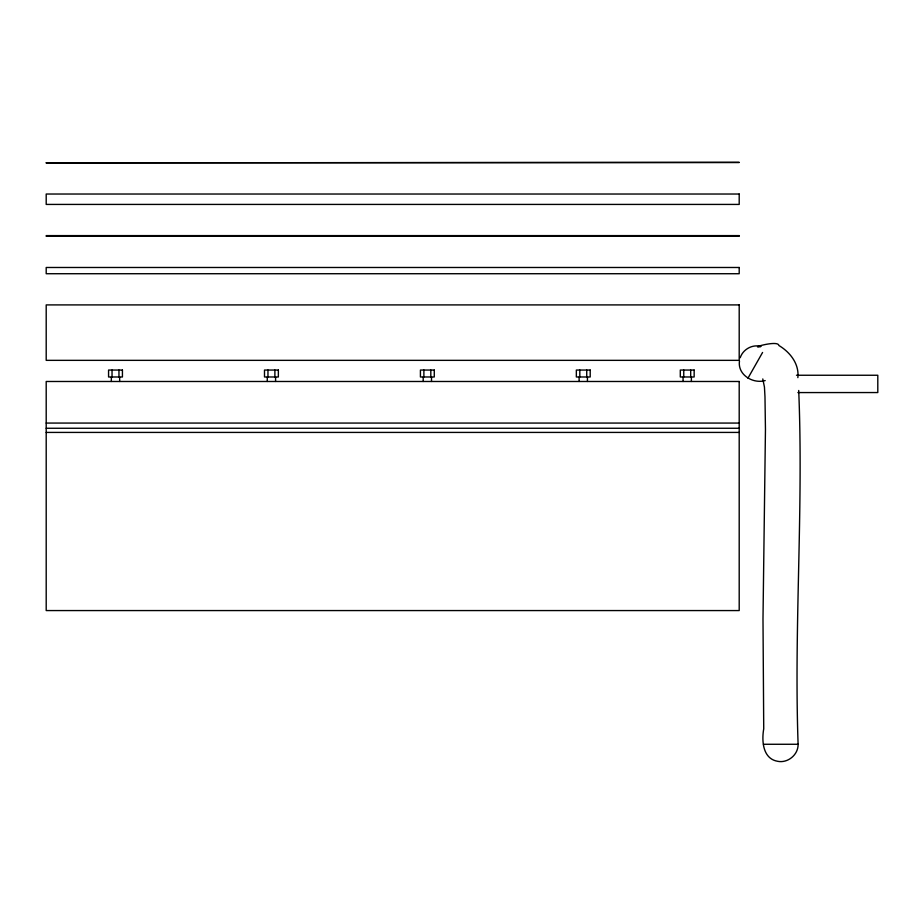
<?xml version="1.0" encoding="UTF-8"?>
<svg xmlns="http://www.w3.org/2000/svg" width="924" height="924" viewBox="0 0 924 924"><rect width="100%" height="100%" fill="white"/><g stroke="black" fill="none" stroke-linecap="round" stroke-linejoin="round"><path stroke-width="1.39" d="M798.706 390.482C803.58 508.316 793.947 626.356 798.105 744.27C798.348 754.793 787.675 763.536 777.407 761.249C762.635 758.558 761.619 740.621 763.732 728.84L762.993 618.976L765.453 429.498L764.98 396.858L764.448 387.064L762.785 378.944M739.466 361.018C737.433 374.821 752.921 384.061 765.188 380.584M740.216 357.727C742.884 349.387 752.413 344.04 760.879 346.465M747.966 378.182L762.577 352.46M760.614 346.627C747.886 348.683 778.181 339.639 778.874 345.495C790.124 352.171 799.352 363.952 797.862 377.639M796.476 375.248L877.8 375.248L877.8 392.55L797.897 392.573M46.2 423.065L739.2 423.065M46.2 428.262L739.2 428.262M46.2 432.42L739.2 432.42M763.455 744.27L798.105 744.27M691.383 377.177L691.383 381.462M690.69 370.05L690.69 376.98M683.76 370.05L683.76 376.98M683.067 377.177L683.067 381.462M587.433 377.177L587.433 381.462M586.74 370.05L586.74 376.98M579.81 370.05L579.81 376.98M579.117 377.177L579.117 381.462M431.508 377.177L431.508 381.462M430.815 370.05L430.815 376.98M423.885 370.05L423.885 376.98M423.192 377.177L423.192 381.462M275.583 377.177L275.583 381.462M274.89 370.05L274.89 376.98M267.96 370.05L267.96 376.98M267.267 377.177L267.267 381.462M119.658 377.177L119.658 381.462M118.965 370.05L118.965 376.98M112.035 370.05L112.035 376.98M111.342 377.177L111.342 381.462M739.2 162.428L46.2 162.843L739.2 162.428M739.2 194.028L46.2 194.028L46.2 204.423L739.2 204.423L739.2 194.028M739.2 235.608L46.2 235.608L46.2 236.301L739.2 236.301L739.2 235.608M739.2 267.486L46.2 267.486L46.2 273.723L739.2 273.723L739.2 267.486M739.2 304.908L46.2 304.908L46.2 360.348L739.2 360.348L739.2 304.908M122.43 370.05L108.57 370.05L108.57 376.98L122.43 376.98L122.43 370.05M278.355 370.05L264.495 370.05L264.495 376.98L278.355 376.98L278.355 370.05M434.28 370.05L420.42 370.05L420.42 376.98L434.28 376.98L434.28 370.05M590.205 370.05L576.345 370.05L576.345 376.98L590.205 376.98L590.205 370.05M694.155 370.05L680.295 370.05L680.295 376.98L694.155 376.98L694.155 370.05M739.2 381.485L46.2 381.485L46.2 610.568L739.2 610.568L739.2 381.485"/></g></svg>
